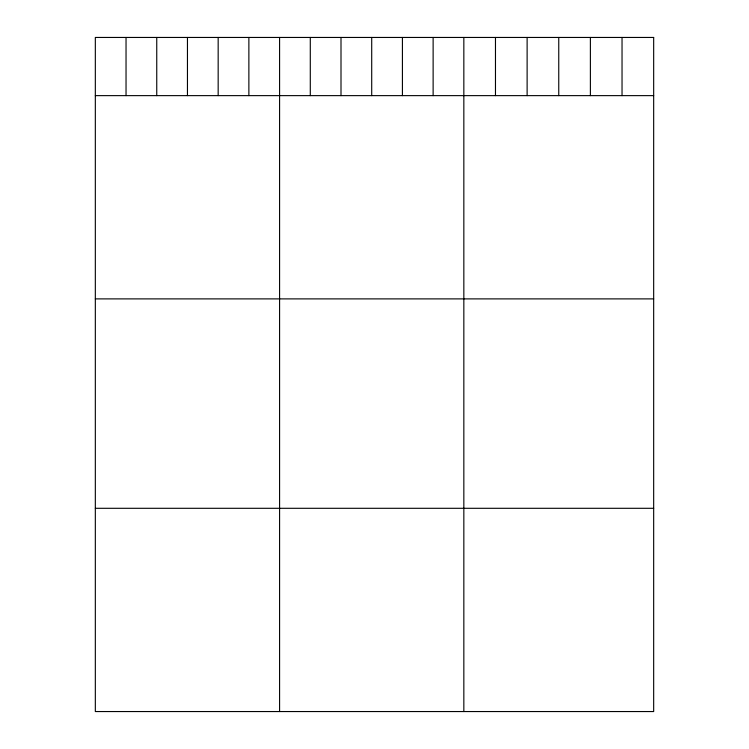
<?xml version="1.0" encoding="UTF-8"?>
<svg xmlns="http://www.w3.org/2000/svg" width="749" height="749" viewBox="0 0 749 749"><rect width="100%" height="100%" fill="white"/><g stroke="black" fill="none" stroke-linecap="round" stroke-linejoin="round"><path stroke-width="1.12" d="M95.329 95.629L653.671 95.629M95.329 298.888L653.671 298.888M95.329 508.299L653.671 508.299M622.035 37.45L622.035 95.629M590.39 37.45L590.39 95.629M558.754 37.45L558.754 95.629M527.118 37.45L527.118 95.629M495.473 37.45L495.473 95.629M463.837 37.45L463.837 711.55M433.128 37.45L433.128 95.629M402.419 37.45L402.419 95.629M371.71 37.45L371.71 95.629M341.001 37.45L341.001 95.629M310.292 37.45L310.292 95.629M279.583 37.45L279.583 711.55M248.874 37.45L248.874 95.629M218.165 37.45L218.165 95.629M187.456 37.45L187.456 95.629M156.747 37.45L156.747 95.629M126.038 37.45L126.038 95.629M653.671 37.45L95.329 37.45L95.329 711.55L653.671 711.55L653.671 37.45"/></g></svg>
